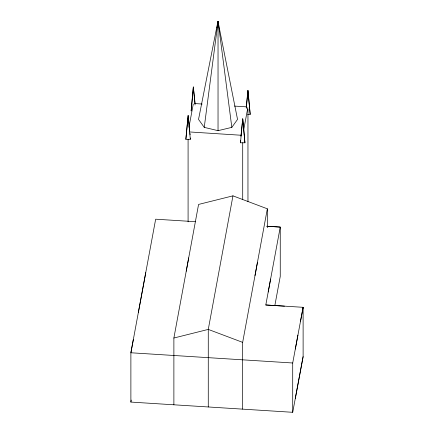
<?xml version="1.0" encoding="UTF-8"?>
<svg xmlns="http://www.w3.org/2000/svg" width="434" height="434" viewBox="0 0 434 434"><rect width="100%" height="100%" fill="white"/><g stroke="black" fill="none" stroke-linecap="round" stroke-linejoin="round"><path stroke-width="0.65" d="M193.336 87.012L191.155 110.925L193.336 87.012L195.126 103.688M240.485 140.225L240.485 142.791L244.933 142.791L242.758 118.883L240.897 136.222M246.279 108.424L248.004 90.478L250.185 114.392L247.64 114.392M190.309 138.017L190.309 139.303L185.861 139.303L188.134 115.39L189.696 130.732M240.485 142.791L242.666 118.883M246.214 107.155L247.917 90.478M204.246 127.368L218.036 21.7L237.539 119.404L231.827 127.368L218.036 130.667L204.246 127.368L198.539 119.404L217.841 21.814M216.984 27.76L217.184 26.42M217.391 25.08L217.901 21.733M173.882 404.792L173.882 338.021L198.571 204.436L232.955 195.848L267.344 208.803L267.344 227.687M186.224 271.228L188.698 257.867M243.664 130.184L247.841 107.589M232.955 195.848L208.271 329.406L208.271 406.967M242.66 409.137L242.66 342.366L267.344 208.803M133.357 339.41L130.884 352.771L130.884 402.079L292.711 412.3L303.116 356.623L303.116 307.31L265.798 304.977L280.255 227.08L266.845 226.239L280.255 227.08L280.255 276.393L274.831 305.601M138.316 312.697L145.748 272.628M130.884 402.079L131.252 400.083M188.947 127.233L193.26 104.122M254.997 275.585L257.471 262.228M268.207 291.995L270.621 279.013M295.315 349.072L297.914 335.151M300.518 321.231L303.116 307.31L292.711 362.992L292.711 412.3M295.315 398.385L303.116 356.623M217.901 21.89L218.231 21.814M173.882 338.021L208.271 329.406L242.66 342.366M193.336 87.066L195.061 104.957M247.917 90.532L250.185 114.392M194.73 103.558L202.141 104.03M234.485 106.086L246.615 106.856M189.436 131.941L241.364 135.262M195.506 221.703L155.66 219.197L130.884 352.771L292.711 362.992M265.798 304.977L284.46 306.144M218.177 21.733L218.79 25.752M218.177 21.895L231.827 127.368M242.758 118.883L244.933 142.791M189.973 133.401L190.108 134.73M190.309 139.303L188.134 115.39L185.861 139.303M247.96 108.972L247.96 201.653M242.709 142.786L242.709 199.613M218.036 21.7L218.036 130.667M188.085 139.292L188.085 221.828"/></g></svg>
